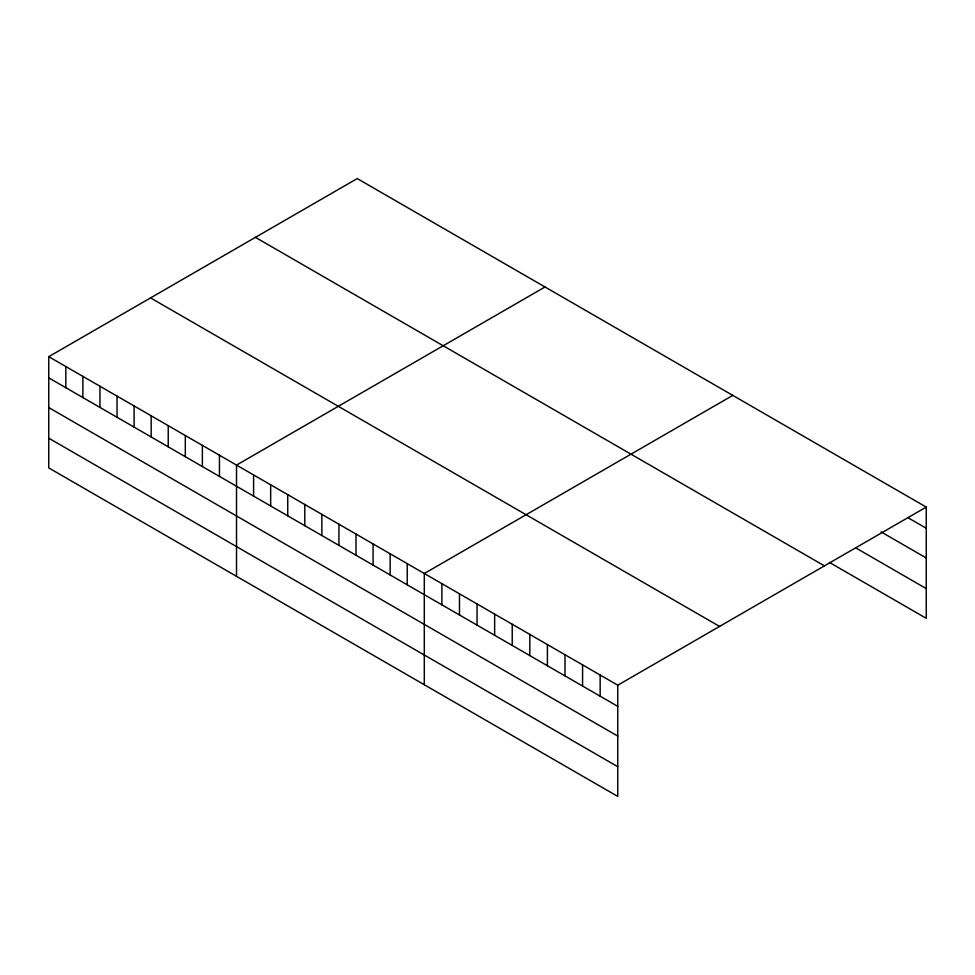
<?xml version="1.0" encoding="UTF-8"?>
<svg xmlns="http://www.w3.org/2000/svg" width="975" height="975" viewBox="0 0 975 975"><rect width="100%" height="100%" fill="white"/><g stroke="black" fill="none" stroke-linecap="round" stroke-linejoin="round"><path stroke-width="1.46" d="M48.75 356.679L617.76 685.193L617.76 796.429L48.75 467.915L48.75 356.679L357.24 178.571L926.25 507.085L926.25 618.321L829.518 562.465M545.013 286.979L236.523 465.087L236.523 576.322M732.786 395.399L424.296 573.507L424.296 684.73M617.76 685.193L926.25 507.085M908.663 518.103L926.25 528.255M881.022 531.862L926.25 557.968M855.904 547.974L926.25 588.595M255.438 237.352L824.448 565.866M150.552 297.911L719.562 626.425M48.75 377.849L617.76 706.363M48.75 407.574L617.76 736.076M48.75 438.189L617.76 766.703M600.161 675.041L600.161 696.211M582.575 664.889L582.575 686.059M564.988 654.737L564.988 675.894M547.402 644.585L547.402 665.742M529.815 634.42L529.815 655.59M512.228 624.268L512.228 645.438M494.642 614.116L494.642 635.286M477.055 603.964L477.055 625.133M459.469 593.812L459.469 614.981M441.882 583.659L441.882 604.817M407.221 563.648L407.221 584.817M390.158 553.788L390.158 574.957M373.084 543.94L373.084 565.098M356.009 534.081L356.009 555.25M338.947 524.221L338.947 545.391M321.872 514.373L321.872 535.531M304.797 504.514L304.797 525.683M287.735 494.654L287.735 515.824M270.66 484.807L270.66 505.964M253.598 474.947L253.598 496.117M219.448 455.24L219.448 476.397M202.386 445.38L202.386 466.55M185.311 435.533L185.311 456.69M168.236 425.673L168.236 446.842M151.174 415.813L151.174 436.983M134.099 405.966L134.099 427.123M117.037 396.106L117.037 417.276M99.962 386.246L99.962 407.416M82.887 376.399L82.887 397.556M65.825 366.539L65.825 387.709"/></g></svg>
